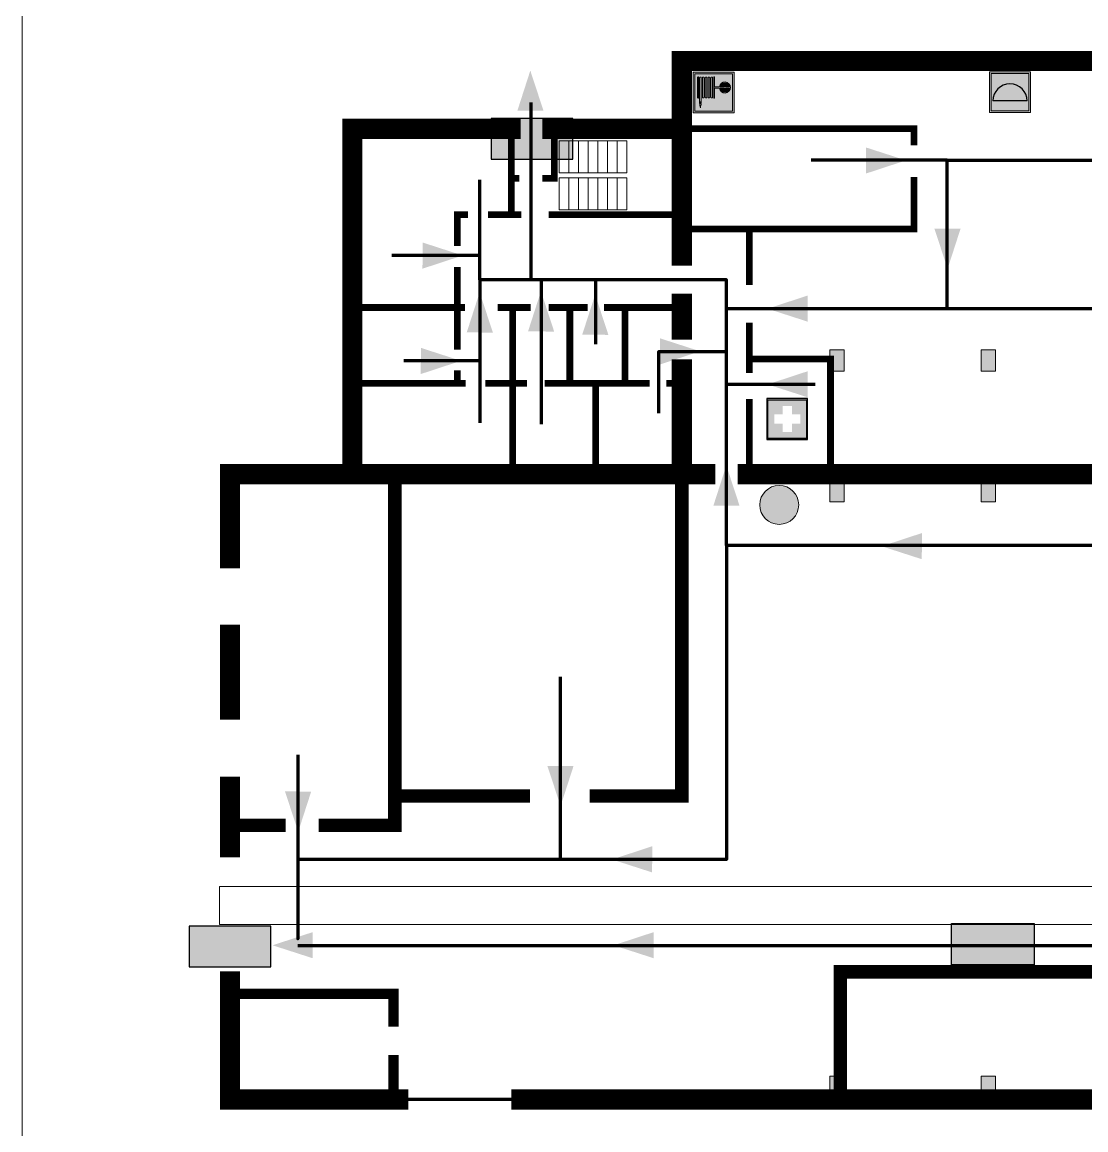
# Model space of a CAD drawing. Header units: millimetres. Extents: x 13114 to 67229, y 22859 to 38520.
# Drawn here: x 29816.3 to 30025.1, y 35665.7 to 35883 of the extents above; entities that cross this region are included whole.
import ezdxf

# ---------------------------------------------------------------- set-up
doc = ezdxf.new("R2010")
doc.units = ezdxf.units.MM
doc.layers.add('План_Штампы', color=7, linetype='Continuous')

# ---------------------------------------------------------------- blocks, each defined once
blk = doc.blocks.new('A$C18900ED3')
h = blk.add_hatch(color=126)
h.paths.add_polyline_path([(-0.18, -0.18), (-7.02, -0.18), (-7.02, -7.02), (-0.18, -7.02)])
h.paths.add_polyline_path([(-5.89, -4.46), (-5.89, -2.77), (-4.46, -2.77), (-4.46, -1.31), (-2.77, -1.31), (-2.77, -2.77), (-1.33, -2.77), (-1.33, -4.46), (-2.77, -4.46), (-2.77, -5.89), (-4.46, -5.89), (-4.46, -4.46)], flags=16)
at = {"color": 126}
for p, q in [((-7.2, 0), (-7.2, -7.2)), ((0, 0), (-7.2, 0)), ((0, -7.2), (0, 0)), ((-7.02, -7.02), (-7.02, -0.18)), ((-7.02, -0.18), (-0.18, -0.18)), ((-0.18, -0.18), (-0.18, -7.02)), ((-7.2, -7.2), (0, -7.2)), ((-0.18, -7.02), (-7.02, -7.02))]:
    blk.add_line(p, q, dxfattribs=at)
blk = doc.blocks.new('A$C1E1F2D43')
at = {"true_color": 0xffffff}
blk.add_hatch(color=7, dxfattribs=at).paths.add_polyline_path([(8, 0), (0, 0), (0, -8), (8, -8)])
h = blk.add_hatch(color=242)
h.paths.add_polyline_path([(0.32, -0.32), (0.32, -7.68), (7.68, -7.68), (7.68, -0.32)])
h.paths.add_polyline_path([(7.35, -5.71), (0.65, -5.71, -1)], flags=16)
at = {"color": 242, "lineweight": 5}
for p, q in [((0, 0), (8, 0)), ((0, -8), (0, 0)), ((0, 0), (8, 0)), ((8, -8), (8, 0)), ((0, -8), (8, -8))]:
    blk.add_line(p, q, dxfattribs=at)
at = {"color": 242}
blk.add_line((7.35, -5.71), (0.65, -5.71), dxfattribs=at)
at = {"color": 242, "lineweight": 5}
blk.add_lwpolyline([(0.32, -0.32), (7.68, -0.32), (7.68, -7.68), (0.32, -7.68)], close=True, dxfattribs=at)
at = {"color": 242}
blk.add_arc((4, -5.71), 3.35, 0, 180, dxfattribs=at)
blk = doc.blocks.new('A$C7B8C2D5B')
at = {"lineweight": 0}
h = blk.add_hatch(color=5, dxfattribs=at)
h.dxf.hatch_style = 1
h.paths.add_polyline_path([(1.397, -3.024, 1), (-2.112, -3.024, 1)])
at = {"color": 5, "lineweight": 0}
blk.add_circle((-0.358, -3.024), 1.755, dxfattribs=at)
blk = doc.blocks.new('A$C7B4425F7')
at = {"true_color": 0xffffff}
blk.add_hatch(color=7, dxfattribs=at).paths.add_polyline_path([(0, 0), (-16, 0), (-16, -8), (0, -8)])
h = blk.add_hatch(color=126)
h.paths.add_polyline_path([(-0.2, -0.2), (-15.8, -0.2), (-15.8, -7.8), (-0.2, -7.8)])
h.paths.add_polyline_path([(-11.76, -2.03), (-11.76, -3.66), (-11.17, -3.66, -0.568275), (-11.17, -6.18), (-12.58, -6.18), (-12.58, -2.03)], flags=16)
h.paths.add_polyline_path([(-13.33, -4.12, -0.495768), (-13.59, -6.18), (-15.03, -6.18), (-15.03, -2.03), (-13.59, -2.03, -0.487973)], flags=16)
h.paths.add_polyline_path([(-10.25, -2.03), (-9.48, -2.03), (-9.48, -6.18), (-10.25, -6.18)], flags=16)
h.paths.add_polyline_path([(-13.84, -3.69), (-14.24, -3.69), (-14.24, -3.03), (-13.9, -3.03, -0.692621)], flags=0)
h.paths.add_polyline_path([(-9.15, -2.03), (-8.4, -2.03), (-8.04, -3.07), (-7.68, -2.03), (-6.93, -2.03), (-7.64, -4.1), (-6.93, -6.18), (-7.68, -6.18), (-8.04, -5.14), (-8.4, -6.18), (-9.15, -6.18), (-8.44, -4.1)], flags=16)
h.paths.add_polyline_path([(-11.76, -4.46), (-11.42, -4.46, -0.692621), (-11.36, -5.12), (-11.76, -5.12)], flags=0)
h.paths.add_polyline_path([(-13.9, -5.2), (-14.24, -5.2), (-14.24, -4.55), (-13.84, -4.55, -0.708038)], flags=0)
edge = h.paths.add_edge_path(flags=16)
edge.add_ellipse((-5.51, -4.08), major_axis=(0, 2.05), ratio=0.586184, start_angle=0, end_angle=360)
edge = h.paths.add_edge_path(flags=0)
edge.add_ellipse((-5.51, -4.08), major_axis=(0, 1.14), ratio=0.454828, start_angle=0, end_angle=360)
h.paths.add_polyline_path([(-4.13, -4.96, 0.377264), (-3.48, -4.52, 0.0555), (-3.16, -2.03), (-1.66, -2.03), (-1.66, -4.96), (-0.96, -4.96), (-0.96, -7.01), (-1.75, -7.01), (-1.75, -6.18), (-3.3, -6.18), (-3.3, -7.02), (-4.13, -7.02)], flags=16)
h.paths.add_polyline_path([(-2.73, -2.91), (-2.28, -2.91), (-2.28, -4.96), (-3.05, -4.96, 0.079136)], flags=0)
at = {"color": 126}
blk.add_lwpolyline([(-16, -8), (0, -8), (0, 0), (-16, 0)], close=True, dxfattribs=at)
blk = doc.blocks.new('A$C37112FD5')
at = {"true_color": 0xf5f5ff}
h = blk.add_hatch(color=7, dxfattribs=at)
h.dxf.hatch_style = 1
h.paths.add_polyline_path([(12.8, -7.4), (0, -7.4), (0, -20.2), (12.8, -20.2)])
h.paths.add_polyline_path([(12.29, -7.91), (12.29, -19.69), (0.51, -19.69), (0.51, -7.91)], flags=16)
h.paths.add_polyline_path([(4.98, -9.04, -0.42597), (5.17, -9.22), (5.17, -12.25), (5.17, -15.29, -0.432244), (4.98, -15.47), (4.83, -15.47, -0.42597), (4.64, -15.29), (4.64, -12.25), (4.64, -9.22, -0.432244), (4.83, -9.04)], flags=0)
h.paths.add_polyline_path([(4.28, -9.22), (4.28, -12.25), (4.28, -15.29, -0.432244), (4.09, -15.47), (3.94, -15.47, -0.42597), (3.75, -15.29), (3.75, -12.25), (3.75, -9.22, -0.432244), (3.94, -9.04), (4.09, -9.04, -0.42597)], flags=0)
h.paths.add_polyline_path([(5.72, -9.04), (5.87, -9.04, -0.42597), (6.06, -9.22), (6.06, -12.25), (6.06, -15.29, -0.432244), (5.87, -15.47), (5.72, -15.47, -0.42597), (5.53, -15.29), (5.53, -12.25), (5.53, -9.22, -0.432244)], flags=0)
h.paths.add_polyline_path([(6.42, -8.9), (6.5, -8.9, -0.42597), (6.69, -9.08), (6.69, -12.03), (8.21, -12.03, -15.824349), (8.21, -12.47), (6.69, -12.47), (6.69, -15.42, -0.432244), (6.5, -15.6), (6.42, -15.6)], flags=0)
h.paths.add_polyline_path([(3.39, -9.22), (3.39, -12.25), (3.39, -15.29, -0.432244), (3.2, -15.47), (3.05, -15.47, -0.42597), (2.85, -15.29), (2.85, -12.25), (2.85, -9.22, -0.432244), (3.05, -9.04), (3.2, -9.04, -0.42597)], flags=0)
h.paths.add_polyline_path([(2.5, -9.22), (2.5, -16.71), (1.96, -16.71), (1.96, -9.22, -0.432244), (2.15, -9.04), (2.31, -9.04, -0.42597)], flags=0)
h.paths.add_polyline_path([(1.61, -8.9), (1.61, -15.6), (1.57, -15.6, -0.42597), (1.37, -15.42), (1.37, -12.03), (1.37, -9.09, -0.432244), (1.57, -8.9)], flags=0)
h.paths.add_polyline_path([(9.76, -10.81), (9.76, -12.03), (8.49, -12.03, -0.336371)], flags=0)
h.paths.add_polyline_path([(8.49, -12.47), (9.76, -12.47), (9.76, -13.7, -0.336371)], flags=0)
h.paths.add_polyline_path([(10.11, -10.81, -0.336371), (11.38, -12.03), (10.11, -12.03)], flags=0)
h.paths.add_polyline_path([(10.11, -12.47), (11.38, -12.47, -0.336371), (10.11, -13.7)], flags=0)
h.paths.add_polyline_path([(2.5, -16.84), (2.5, -17.05), (1.97, -17.05), (1.97, -16.84)], flags=0)
h.paths.add_polyline_path([(2.5, -17.24, -0.033778), (2.24, -18.6, -0.033778), (1.97, -17.24)], flags=0)
h = blk.add_hatch(color=242)
h.dxf.hatch_style = 1
h.paths.add_polyline_path([(12.29, -7.91), (0.51, -7.91), (0.51, -19.69), (12.29, -19.69)])
h.paths.add_polyline_path([(6.42, -15.6), (6.42, -8.9), (6.5, -8.9, -0.42597), (6.69, -9.08), (6.69, -12.03), (8.21, -12.03, -15.824349), (8.21, -12.47), (6.69, -12.47), (6.69, -15.42, -0.432244), (6.5, -15.6)], flags=16)
h.paths.add_polyline_path([(5.87, -15.47), (5.72, -15.47, -0.42597), (5.53, -15.29), (5.53, -12.25), (5.53, -9.22, -0.432244), (5.72, -9.04), (5.87, -9.04, -0.42597), (6.06, -9.22), (6.06, -12.25), (6.06, -15.29, -0.432244)], flags=16)
h.paths.add_polyline_path([(4.98, -15.47), (4.83, -15.47, -0.42597), (4.64, -15.29), (4.64, -12.25), (4.64, -9.22, -0.432244), (4.83, -9.04), (4.98, -9.04, -0.42597), (5.17, -9.22), (5.17, -12.25), (5.17, -15.29, -0.432244)], flags=16)
h.paths.add_polyline_path([(4.09, -15.47), (3.94, -15.47, -0.42597), (3.75, -15.29), (3.75, -12.25), (3.75, -9.22, -0.432244), (3.94, -9.04), (4.09, -9.04, -0.42597), (4.28, -9.22), (4.28, -12.25), (4.28, -15.29, -0.432244)], flags=16)
h.paths.add_polyline_path([(3.2, -15.47), (3.05, -15.47, -0.42597), (2.85, -15.29), (2.85, -12.25), (2.85, -9.22, -0.432244), (3.05, -9.04), (3.2, -9.04, -0.42597), (3.39, -9.22), (3.39, -12.25), (3.39, -15.29, -0.432244)], flags=16)
h.paths.add_polyline_path([(2.5, -17.05), (1.97, -17.05), (1.97, -16.84), (2.5, -16.84)], flags=16)
h.paths.add_polyline_path([(2.5, -17.24, -0.033778), (2.24, -18.6, -0.033778), (1.97, -17.24)], flags=16)
h.paths.add_polyline_path([(2.5, -16.71), (1.96, -16.71), (1.96, -9.22, -0.432244), (2.15, -9.04), (2.31, -9.04, -0.42597), (2.5, -9.22)], flags=16)
h.paths.add_polyline_path([(1.61, -15.6), (1.57, -15.6, -0.42597), (1.37, -15.42), (1.37, -12.03), (1.37, -9.09, -0.432244), (1.57, -8.9), (1.61, -8.9)], flags=16)
h.paths.add_polyline_path([(8.49, -12.47), (9.76, -12.47), (9.76, -13.7, -0.336371)], flags=0)
h.paths.add_polyline_path([(10.11, -13.7), (10.11, -12.47), (11.38, -12.47, -0.336371)], flags=0)
h.paths.add_polyline_path([(8.49, -12.03, -0.336371), (9.76, -10.81), (9.76, -12.03)], flags=0)
h.paths.add_polyline_path([(10.11, -12.03), (10.11, -10.81, -0.336371), (11.38, -12.03)], flags=0)
h = blk.add_hatch(color=7, dxfattribs=at)
h.dxf.hatch_style = 1
h.paths.add_polyline_path([(1.61, -8.9), (1.57, -8.9, 0.432244), (1.37, -9.09), (1.37, -12.03), (1.37, -15.42, 0.42597), (1.57, -15.6), (1.61, -15.6)])
h.paths.add_polyline_path([(2.5, -9.22, 0.42597), (2.31, -9.04), (2.15, -9.04, 0.432244), (1.96, -9.22), (1.96, -16.71), (2.5, -16.71)])
h.paths.add_polyline_path([(2.5, -16.84), (1.97, -16.84), (1.97, -17.05), (2.5, -17.05)])
h.paths.add_polyline_path([(2.5, -17.24), (1.97, -17.24, 0.033778), (2.24, -18.6, 0.033778)])
h.paths.add_polyline_path([(3.39, -12.25), (3.39, -9.22, 0.42597), (3.2, -9.04), (3.05, -9.04, 0.432244), (2.85, -9.22), (2.85, -12.25), (2.85, -15.29, 0.42597), (3.05, -15.47), (3.2, -15.47, 0.432244), (3.39, -15.29)])
h.paths.add_polyline_path([(4.28, -12.25), (4.28, -9.22, 0.42597), (4.09, -9.04), (3.94, -9.04, 0.432244), (3.75, -9.22), (3.75, -12.25), (3.75, -15.29, 0.42597), (3.94, -15.47), (4.09, -15.47, 0.432244), (4.28, -15.29)])
h.paths.add_polyline_path([(5.17, -12.25), (5.17, -9.22, 0.42597), (4.98, -9.04), (4.83, -9.04, 0.432244), (4.64, -9.22), (4.64, -12.25), (4.64, -15.29, 0.42597), (4.83, -15.47), (4.98, -15.47, 0.432244), (5.17, -15.29)])
h.paths.add_polyline_path([(6.06, -12.25), (6.06, -9.22, 0.42597), (5.87, -9.04), (5.72, -9.04, 0.432244), (5.53, -9.22), (5.53, -12.25), (5.53, -15.29, 0.42597), (5.72, -15.47), (5.87, -15.47, 0.432244), (6.06, -15.29)])
h.paths.add_polyline_path([(6.69, -12.47), (8.21, -12.47, 15.824349), (8.21, -12.03), (6.69, -12.03), (6.69, -9.08, 0.42597), (6.5, -8.9), (6.42, -8.9), (6.42, -15.6), (6.5, -15.6, 0.432244), (6.69, -15.42)])
h.paths.add_polyline_path([(8.49, -12.47), (9.76, -12.47), (9.76, -13.7, -0.336371)], flags=16)
h.paths.add_polyline_path([(8.49, -12.03, -0.336371), (9.76, -10.81), (9.76, -12.03)], flags=16)
h.paths.add_polyline_path([(10.11, -12.47), (11.38, -12.47, -0.336371), (10.11, -13.7)], flags=16)
h.paths.add_polyline_path([(10.11, -12.03), (10.11, -10.81, -0.336371), (11.38, -12.03)], flags=16)
h = blk.add_hatch(color=242)
h.dxf.hatch_style = 1
h.paths.add_polyline_path([(9.76, -10.81, 0.336371), (8.49, -12.03), (9.76, -12.03)])
h.paths.add_polyline_path([(10.11, -10.81), (10.11, -12.03), (11.38, -12.03, 0.336371)])
h.paths.add_polyline_path([(11.38, -12.47), (10.11, -12.47), (10.11, -13.7, 0.336371)])
h.paths.add_polyline_path([(9.76, -12.47), (8.49, -12.47, 0.336371), (9.76, -13.7)])
at = {"color": 242, "lineweight": 5}
for p, q in [((0, -20.2), (0, -7.4)), ((0, -7.4), (12.8, -7.4)), ((1.37, -12.03), (1.37, -9.08)), ((1.57, -8.9), (1.61, -8.9)), ((1.61, -8.9), (1.61, -15.6)), ((1.96, -16.71), (1.96, -9.22)), ((2.15, -9.04), (2.31, -9.04)), ((2.5, -16.71), (2.5, -9.22)), ((2.85, -12.25), (2.85, -9.22)), ((3.05, -9.04), (3.2, -9.04)), ((3.39, -12.25), (3.39, -9.22)), ((3.75, -12.25), (3.75, -9.22)), ((3.94, -9.04), (4.09, -9.04)), ((4.28, -12.25), (4.28, -9.22)), ((4.64, -12.25), (4.64, -9.22)), ((4.83, -9.04), (4.98, -9.04)), ((5.17, -12.25), (5.17, -9.22)), ((5.53, -12.25), (5.53, -9.22)), ((5.72, -9.04), (5.87, -9.04)), ((6.06, -12.25), (6.06, -9.22)), ((6.42, -8.9), (6.42, -15.6)), ((6.5, -8.9), (6.42, -8.9)), ((6.69, -12.03), (6.69, -9.08)), ((12.8, -20.2), (12.8, -7.4)), ((1.37, -12.03), (1.37, -15.42)), ((2.85, -12.25), (2.85, -15.29)), ((3.39, -12.25), (3.39, -15.29)), ((3.75, -12.25), (3.75, -15.29)), ((4.28, -12.25), (4.28, -15.29)), ((4.64, -12.25), (4.64, -15.29)), ((5.17, -12.25), (5.17, -15.29)), ((5.53, -12.25), (5.53, -15.29)), ((6.06, -12.25), (6.06, -15.29)), ((8.21, -12.03), (6.69, -12.03)), ((8.21, -12.47), (6.69, -12.47)), ((6.69, -12.47), (6.69, -15.42)), ((9.76, -12.03), (8.49, -12.03)), ((9.76, -12.47), (8.49, -12.47)), ((9.76, -10.81), (9.76, -12.03)), ((9.76, -12.47), (9.76, -13.7)), ((10.11, -10.81), (10.11, -12.03)), ((11.38, -12.03), (10.11, -12.03)), ((11.38, -12.47), (10.11, -12.47)), ((10.11, -12.47), (10.11, -13.7)), ((1.57, -15.6), (1.61, -15.6)), ((1.96, -16.71), (2.5, -16.71)), ((1.97, -16.84), (2.5, -16.84)), ((1.97, -17.05), (1.97, -16.84)), ((2.5, -17.05), (1.97, -17.05)), ((1.97, -17.24), (2.5, -17.24)), ((2.5, -16.84), (2.5, -17.05)), ((3.05, -15.47), (3.2, -15.47)), ((3.94, -15.47), (4.09, -15.47)), ((4.83, -15.47), (4.98, -15.47)), ((5.72, -15.47), (5.87, -15.47)), ((6.42, -15.6), (6.5, -15.6)), ((0, -20.2), (12.8, -20.2))]:
    blk.add_line(p, q, dxfattribs=at)
blk.add_lwpolyline([(0.51, -7.91), (12.29, -7.91), (12.29, -19.69), (0.51, -19.69)], close=True, dxfattribs=at)
for centre, radius, start, end in [((1.56, -9.09), 0.182, 87.1027, 180.6071), ((2.15, -9.22), 0.182, 87.1027, 180.6071), ((2.32, -9.22), 0.182, 359.3929, 92.8973), ((3.04, -9.22), 0.182, 87.1027, 180.6071), ((3.21, -9.22), 0.182, 359.3929, 92.8973), ((3.93, -9.22), 0.182, 87.1027, 180.6071), ((4.1, -9.22), 0.182, 359.3929, 92.8973), ((4.82, -9.22), 0.182, 87.1027, 180.6071), ((4.99, -9.22), 0.182, 359.3929, 92.8973), ((5.71, -9.22), 0.182, 87.1027, 180.6071), ((5.88, -9.22), 0.182, 359.3929, 92.8973), ((6.51, -9.09), 0.182, 359.3929, 92.8973), ((9.93, -12.25), 1.74, 187.2319, 172.7681), ((9.93, -12.25), 1.46, 96.9927, 171.3585), ((9.93, -12.25), 1.46, 188.6415, 263.0073), ((9.93, -12.25), 1.46, 8.6415, 83.0073), ((9.93, -12.25), 1.46, 276.9927, 351.3585), ((1.56, -15.42), 0.182, 179.3929, 272.8973), ((12.17, -15.98), 10.27, 187.041, 194.7793), ((-7.7, -15.98), 10.27, 345.2207, 352.959), ((3.04, -15.29), 0.182, 179.3929, 272.8973), ((3.21, -15.29), 0.182, 267.1027, 0.6071), ((3.93, -15.29), 0.182, 179.3929, 272.8973), ((4.1, -15.29), 0.182, 267.1027, 0.6071), ((4.82, -15.29), 0.182, 179.3929, 272.8973), ((4.99, -15.29), 0.182, 267.1027, 0.6071), ((5.71, -15.29), 0.182, 179.3929, 272.8973), ((5.88, -15.29), 0.182, 267.1027, 0.6071), ((6.51, -15.42), 0.182, 267.1027, 0.6071)]:
    blk.add_arc(centre, radius, start, end, dxfattribs=at)
blk = doc.blocks.new('A$C32E8229D')
at = {"true_color": 0xffffff}
blk.add_hatch(color=7, dxfattribs=at).paths.add_polyline_path([(0, 0), (0, -8), (16, -8), (16, 0)])
h = blk.add_hatch(color=126)
h.paths.add_polyline_path([(0.2, -0.2), (15.8, -0.2), (15.8, -7.8), (0.2, -7.8)])
h.paths.add_polyline_path([(13.49, -2.05), (12.08, -2.05), (11.37, -2.63, 0.162397), (11.29, -2.84), (11.29, -3.63), (10.35, -3.63), (10.35, -4.05), (11.68, -4.05), (11.68, -3.48), (12.26, -4.28), (11.29, -5.1), (11.29, -6.78), (11.85, -6.78), (11.85, -5.44), (12.8, -4.64), (12.8, -5.94), (14.46, -5.94), (14.46, -5.39), (13.45, -5.39), (13.45, -3.97), (12.46, -2.59), (13.15, -2.59), (13.69, -3.34), (14.18, -3)], flags=16)
h.paths.add_polyline_path([(10.74, -1.82, 1), (11.8, -1.82, 1)], flags=16)
h.paths.add_polyline_path([(9.39, -3.59), (5.99, -3.59), (6.56, -3.03), (5.91, -3.03), (5.1, -3.83), (5.91, -4.64), (6.56, -4.64), (5.99, -4.09), (9.39, -4.09)], flags=16)
h.paths.add_polyline_path([(4.29, -1.08), (1.72, -1.08), (1.72, -6.6), (4.29, -6.6)], flags=16)
at = {"color": 126}
blk.add_lwpolyline([(16, -8), (0, -8), (0, 0), (16, 0)], close=True, dxfattribs=at)

msp = doc.modelspace()

# ---------------------------------------------------------------- hatches: boundary and pattern name
at = {"lineweight": 0}
h = msp.add_hatch(color=256, dxfattribs=at)
h.dxf.hatch_style = 1
h.paths.add_polyline_path([(29977.66, 35814.54), (29977.66, 35818.71), (29974.83, 35818.71), (29974.83, 35814.54)])
h = msp.add_hatch(color=256, dxfattribs=at)
h.dxf.hatch_style = 1
h.paths.add_polyline_path([(30007.36, 35814.54), (30007.36, 35818.71), (30004.53, 35818.71), (30004.53, 35814.54)])
h = msp.add_hatch(color=256, dxfattribs=at)
h.dxf.hatch_style = 1
h.paths.add_polyline_path([(29977.66, 35788.87), (29977.66, 35793.04), (29974.83, 35793.04), (29974.83, 35788.87)])
h = msp.add_hatch(color=256, dxfattribs=at)
h.dxf.hatch_style = 1
h.paths.add_polyline_path([(30007.36, 35788.87), (30007.36, 35793.04), (30004.53, 35793.04), (30004.53, 35788.87)])
h = msp.add_hatch(color=256, dxfattribs=at)
h.dxf.hatch_style = 1
h.paths.add_polyline_path([(29977.66, 35672.07), (29977.66, 35676.24), (29974.83, 35676.24), (29974.83, 35672.07)])
h = msp.add_hatch(color=256, dxfattribs=at)
h.dxf.hatch_style = 1
h.paths.add_polyline_path([(30007.36, 35672.07), (30007.36, 35676.24), (30004.53, 35676.24), (30004.53, 35672.07)])

# ---------------------------------------------------------------- linework, layer by layer
at = {"color": 5, "lineweight": 0}
msp.add_lwpolyline([(29816.34, 35555.09), (30416.34, 35555.09), (30416.34, 35950.09), (29816.34, 35950.09)], close=True, dxfattribs=at)
at = {"lineweight": 100}
for points, const_width in [([(30381.85, 35861.46), (30381.85, 35875.38), (29945.8, 35875.38), (29945.8, 35835.25)], 3.96), ([(29914.2, 35862.09), (29881.15, 35862.09), (29881.15, 35794.31)], 3.96), ([(29945.8, 35862.09), (29918.43, 35862.09)], 3.96), ([(29912.35, 35845.25), (29912.35, 35861.42)], 1.32), ([(29920.78, 35862.05), (29920.78, 35852.38), (29918.42, 35852.38)], 1.32), ([(29945.8, 35862.09), (29991.38, 35862.09), (29991.38, 35858.82)], 1.32), ([(29912.35, 35852.38), (29913.94, 35852.38)], 1.32), ([(29991.38, 35852.63), (29991.38, 35842.44)], 1.32), ([(29991.38, 35842.44), (29945.79, 35842.44), (29991.38, 35842.44), (29991.38, 35849.37)], 1.32), ([(29903.87, 35845.25), (29901.77, 35845.25), (29901.77, 35839.1)], 1.32), ([(29914.3, 35845.25), (29907.78, 35845.25)], 1.32), ([(29946.24, 35845.25), (29919.65, 35845.25)], 1.32), ([(29959.05, 35831.43), (29959.05, 35842.44)], 1.32), ([(29901.77, 35834.99), (29901.77, 35818.77)], 1.32), ([(29945.8, 35829.76), (29945.8, 35820.7)], 3.96), ([(29903.24, 35827.02), (29881.41, 35827.02)], 1.32), ([(29916.16, 35827.02), (29909.66, 35827.02)], 1.32), ([(29912.61, 35827.02), (29912.61, 35794.74)], 1.32), ([(29927.3, 35827.02), (29919.64, 35827.02)], 1.32), ([(29923.82, 35827.02), (29923.82, 35812.14)], 1.32), ([(29934.65, 35812.14), (29934.65, 35827.02), (29944.98, 35827.02), (29930.53, 35827.02)], 1.32), ([(29959.05, 35816.9), (29959.05, 35824.05)], 1.32), ([(29945.8, 35816.84), (29945.8, 35794.31)], 3.96), ([(29974.98, 35794.53), (29974.98, 35816.9), (29959.05, 35816.9), (29959.05, 35814.17)], 1.32), ([(29959.05, 35816.9), (29959.05, 35816.9)], 1.32), ([(29901.77, 35814.68), (29901.77, 35812.14), (29903.39, 35812.14)], 1.32), ([(29901.77, 35812.14), (29881.05, 35812.14)], 1.32), ([(29907.21, 35812.14), (29915.43, 35812.14)], 1.32), ([(29918.9, 35812.14), (29939.47, 35812.14)], 1.32), ([(29928.92, 35812.14), (29928.92, 35794.64)], 1.32), ([(29942.76, 35812.14), (29945.99, 35812.14)], 1.32), ([(29959.05, 35809.07), (29959.05, 35795.37)], 1.32), ([(29857.12, 35775.85), (29857.12, 35794.31), (29952.37, 35794.31)], 3.96), ([(29956.79, 35794.31), (30117.78, 35794.31)], 3.96), ([(29916.02, 35731.18), (29889.49, 35731.18), (29889.49, 35793.95), (29889.49, 35725.41), (29874.51, 35725.41)], 2.64), ([(29945.8, 35794.31), (29945.8, 35731.18), (29927.72, 35731.18)], 2.64), ([(29857.12, 35746.16), (29857.12, 35764.83)], 3.96), ([(29857.12, 35719.17), (29857.12, 35734.95)], 3.96), ([(29868.05, 35725.41), (29857.83, 35725.41)], 2.64), ([(29892.12, 35671.64), (29857.12, 35671.64), (29857.12, 35696.76)], 3.96), ([(30036.72, 35691.26), (30036.72, 35696.68), (29976.91, 35696.68), (29976.91, 35672.62)], 2.64), ([(29857.8, 35692.38), (29889.21, 35692.38), (29889.21, 35685.93)], 2), ([(29889.21, 35680.34), (29889.21, 35671.64)], 2), ([(29912.34, 35671.64), (30117.9, 35671.64)], 3.96)]:
    msp.add_lwpolyline(points, dxfattribs=dict(at, const_width=const_width))
at = {"color": 126, "lineweight": 100, "true_color": 0x008754}
for points in [[(30369.51, 35701.85), (30372.37, 35701.85), (30372.37, 35780.31), (29954.55, 35780.31), (29954.55, 35832.48), (29916.24, 35832.48), (29916.24, 35867.26)], [(29997.9, 35826.74), (29997.9, 35855.9), (29971.2, 35855.9)], [(29997.9, 35855.9), (30318.23, 35855.9)], [(29906.18, 35832.48), (29906.18, 35852.1)], [(29906.18, 35837.2), (29888.89, 35837.2)], [(29916.24, 35832.48), (29906.18, 35832.48), (29906.18, 35804.4)], [(29918.21, 35832.48), (29918.21, 35804.15)], [(29928.86, 35832.48), (29928.86, 35819.8)], [(30333.39, 35826.74), (29954.55, 35826.74)], [(29941.26, 35806.28), (29941.26, 35818.42), (29954.55, 35818.42)], [(29906.18, 35816.55), (29891.28, 35816.55)], [(29954.55, 35811.96), (29971.95, 35811.96)], [(29954.55, 35780.31), (29954.55, 35718.72), (29870.43, 35718.72)], [(29922.01, 35718.72), (29922.01, 35754.55)], [(29870.43, 35739.25), (29870.43, 35703.19), (29870.43, 35703.19)], [(29870.43, 35701.85), (30369.51, 35701.85)]]:
    msp.add_lwpolyline(points, dxfattribs=at)
at = {"lineweight": 0}
for points in [[(29923.65, 35859.73), (29921.75, 35859.73), (29921.75, 35853.47), (29923.65, 35853.47)], [(29925.55, 35859.73), (29923.65, 35859.73), (29923.65, 35853.47), (29925.55, 35853.47)], [(29927.44, 35859.73), (29925.55, 35859.73), (29925.55, 35853.47), (29927.44, 35853.47)], [(29929.34, 35859.73), (29927.44, 35859.73), (29927.44, 35853.47), (29929.34, 35853.47)], [(29931.24, 35859.73), (29929.34, 35859.73), (29929.34, 35853.47), (29931.24, 35853.47)], [(29933.13, 35859.73), (29931.24, 35859.73), (29931.24, 35853.47), (29933.13, 35853.47)], [(29935.03, 35859.73), (29933.13, 35859.73), (29933.13, 35853.47), (29935.03, 35853.47)], [(29923.65, 35852.48), (29921.75, 35852.48), (29921.75, 35846.21), (29923.65, 35846.21)], [(29925.55, 35852.48), (29923.65, 35852.48), (29923.65, 35846.21), (29925.55, 35846.21)], [(29927.44, 35852.48), (29925.55, 35852.48), (29925.55, 35846.21), (29927.44, 35846.21)], [(29929.34, 35852.48), (29927.44, 35852.48), (29927.44, 35846.21), (29929.34, 35846.21)], [(29931.24, 35852.48), (29929.34, 35852.48), (29929.34, 35846.21), (29931.24, 35846.21)], [(29933.13, 35852.48), (29931.24, 35852.48), (29931.24, 35846.21), (29933.13, 35846.21)], [(29935.03, 35852.48), (29933.13, 35852.48), (29933.13, 35846.21), (29935.03, 35846.21)], [(29977.66, 35814.54), (29974.83, 35814.54), (29974.83, 35818.71), (29977.66, 35818.71)], [(30007.36, 35814.54), (30004.53, 35814.54), (30004.53, 35818.71), (30007.36, 35818.71)], [(29977.66, 35788.87), (29974.83, 35788.87), (29974.83, 35793.04), (29977.66, 35793.04)], [(30007.36, 35788.87), (30004.53, 35788.87), (30004.53, 35793.04), (30007.36, 35793.04)], [(30369.86, 35705.97), (29855.04, 35705.97), (29855.04, 35713.43), (30369.86, 35713.43)], [(29977.66, 35672.07), (29974.83, 35672.07), (29974.83, 35676.24), (29977.66, 35676.24)], [(30007.36, 35672.07), (30004.53, 35672.07), (30004.53, 35676.24), (30007.36, 35676.24)]]:
    msp.add_lwpolyline(points, close=True, dxfattribs=at)
at = {"lineweight": 100}
msp.add_lwpolyline([(29912.34, 35671.64), (29887.06, 35671.64)], dxfattribs=at)
at = {"layer": 'План_Штампы', "color": 126, "true_color": 0x008754}
for points in [[(29918.66, 35865.62), (29913.53, 35865.63), (29916.07, 35873.51)], [(29981.92, 35853.3), (29981.93, 35858.43), (29989.81, 35855.89)], [(29995.37, 35842.52), (30000.51, 35842.5), (29997.96, 35834.62)], [(29894.91, 35834.64), (29894.92, 35839.78), (29902.8, 35837.23)], [(29908.72, 35822.11), (29903.59, 35822.13), (29906.13, 35830.01)], [(29920.75, 35822.31), (29915.62, 35822.33), (29918.16, 35830.2)], [(29931.39, 35821.66), (29926.25, 35821.68), (29928.8, 35829.56)], [(29970.52, 35829.38), (29970.51, 35824.24), (29962.63, 35826.79)], [(29941.51, 35815.85), (29941.52, 35820.98), (29949.4, 35818.43)], [(29894.58, 35813.97), (29894.59, 35819.11), (29902.47, 35816.56)], [(29970.53, 35814.53), (29970.52, 35809.4), (29962.64, 35811.94)], [(29957.13, 35788.14), (29952, 35788.15), (29954.54, 35796.03)], [(29992.92, 35782.77), (29992.9, 35777.64), (29985.03, 35780.18)], [(29919.42, 35737.1), (29924.56, 35737.09), (29922.01, 35729.21)], [(29867.93, 35732.07), (29873.07, 35732.06), (29870.52, 35724.18)], [(29939.99, 35721.32), (29939.98, 35716.19), (29932.1, 35718.73)], [(29873.38, 35704.48), (29873.37, 35699.35), (29865.49, 35701.89)], [(29940.31, 35704.48), (29940.29, 35699.35), (29932.41, 35701.89)]]:
    msp.add_solid(points, dxfattribs=at)

# ---------------------------------------------------------------- block references
at = {"xscale": 0.6249984004534781, "yscale": 0.6249984004534781, "zscale": 0.6249984004534781}
msp.add_blockref('A$C37112FD5', (29948.05, 35877.84), dxfattribs=at)
at = {"color": 1}
msp.add_blockref('A$C1E1F2D43', (30006.2, 35873.26), dxfattribs=at)
at = {"rotation": 180}
for name, p, xscale, yscale, zscale in [('A$C18900ED3', (29962.49, 35801.14), 1.111111111007631, 1.111111111007631, 1.111111111007631), ('A$C7B8C2D5B', (29964.14, 35781.71), 2.177419353276491, 2.177419353276491, 2.177419353276491)]:
    msp.add_blockref(name, p, dxfattribs=dict(at, xscale=xscale, yscale=yscale, zscale=zscale))
at = {"layer": 'План_Штампы'}
for p in [(29924.4, 35864.12), (29865.14, 35705.67)]:
    msp.add_blockref('A$C7B4425F7', p, dxfattribs=at)
at = {"layer": 'План_Штампы', "color": 126, "true_color": 0x008754, "xscale": 1.012510887696, "yscale": 1.012510887696, "zscale": 1.012510887696, "rotation": 359.9978653237145}
msp.add_blockref('A$C32E8229D', (29998.74, 35706.18), dxfattribs=at)

doc.saveas('drawing.dxf')
